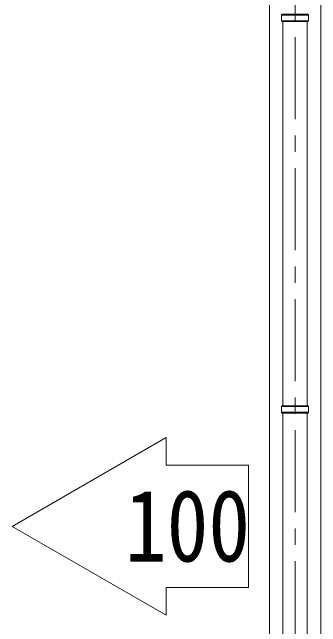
# Model space of a CAD drawing. Units: millimetres, scale not verified. Extents: x -11181 to 11305, y -7804 to 7716.
# Drawn here: x -2526 to -1773, y -3423 to -1922 of the extents above; entities that cross this region are included whole.
import ezdxf
from ezdxf.enums import TextEntityAlignment as Align

# ---------------------------------------------------------------- set-up
doc = ezdxf.new("R2010")
doc.units = ezdxf.units.MM
doc.header["$LTSCALE"] = 40
doc.linetypes.add('CHAIN1', pattern=[8, 5, -1, 1, -1])
for name, color, linetype, lineweight in [('0-0_0', 7, 'CHAIN1', 9), ('0-6_PARTS1', 6, 'Continuous', 9), ('0-7_PARTS2', 4, 'Continuous', 9)]:
    doc.layers.add(name, color=color, linetype=linetype, lineweight=lineweight)
doc.styles.add('ＭＳ ゴシック', font='')
doc.styles.get('ＭＳ ゴシック').set_extended_font_data('MS Gothic')

msp = doc.modelspace()

# ---------------------------------------------------------------- linework, layer by layer
at = {"layer": '0-0_0'}
msp.add_line((-1835.48, -4742.87), (-1835.48, -1579.03), dxfattribs=at)
at = {"layer": '0-6_PARTS1', "color": 7}
for p, q in [((-2149.85, -2960.71), (-2149.85, -3027.91)), ((-2149.85, -3327.51), (-1949.45, -3327.51)), ((-2149.85, -3327.51), (-2149.85, -3394.71))]:
    msp.add_line(p, q, dxfattribs=at)
for points in [[(-2149.85, -3394.71), (-2525.71, -3177.71), (-2149.85, -2960.71)], [(-2149.85, -3027.91), (-1949.45, -3027.91), (-1949.45, -3327.51)]]:
    msp.add_lwpolyline(points, dxfattribs=at)
at = {"layer": '0-7_PARTS2'}
for p, q in [((-1897.98, -4576.35), (-1897.98, -1721.35)), ((-1772.98, -1721.35), (-1772.98, -4576.35)), ((-1868.48, -1928.35), (-1867.48, -1926.35)), ((-1868.48, -1928.35), (-1802.48, -1928.35)), ((-1868.48, -1942.35), (-1868.48, -1928.35)), ((-1867.48, -1926.35), (-1803.48, -1926.35)), ((-1802.48, -1928.35), (-1803.48, -1926.35)), ((-1802.48, -1942.35), (-1802.48, -1928.35)), ((-1868.48, -1942.35), (-1802.48, -1942.35)), ((-1868.48, -1942.35), (-1867.48, -1944.35)), ((-1803.48, -1944.35), (-1867.48, -1944.35)), ((-1865.33, -2882.85), (-1865.33, -1944.35)), ((-1805.63, -2882.85), (-1805.63, -1944.35)), ((-1802.48, -1942.35), (-1803.48, -1944.35)), ((-1868.48, -2884.85), (-1867.48, -2882.85)), ((-1868.48, -2884.85), (-1802.48, -2884.85)), ((-1868.48, -2898.85), (-1868.48, -2884.85)), ((-1867.48, -2882.85), (-1803.48, -2882.85)), ((-1802.48, -2884.85), (-1803.48, -2882.85)), ((-1802.48, -2898.85), (-1802.48, -2884.85)), ((-1868.48, -2898.85), (-1802.48, -2898.85)), ((-1868.48, -2898.85), (-1867.48, -2900.85)), ((-1803.48, -2900.85), (-1867.48, -2900.85)), ((-1865.33, -3841.35), (-1865.33, -2900.85)), ((-1805.63, -3841.35), (-1805.63, -2900.85)), ((-1802.48, -2898.85), (-1803.48, -2900.85))]:
    msp.add_line(p, q, dxfattribs=at)

# ---------------------------------------------------------------- texts
at = {"layer": '0-6_PARTS1', "color": 7, "style": 'ＭＳ ゴシック', "width": 0.85}
msp.add_text('100', height=176, dxfattribs=at).set_placement((-2250.68, -3316.47), align=Align.BOTTOM_LEFT)

doc.saveas('drawing.dxf')
